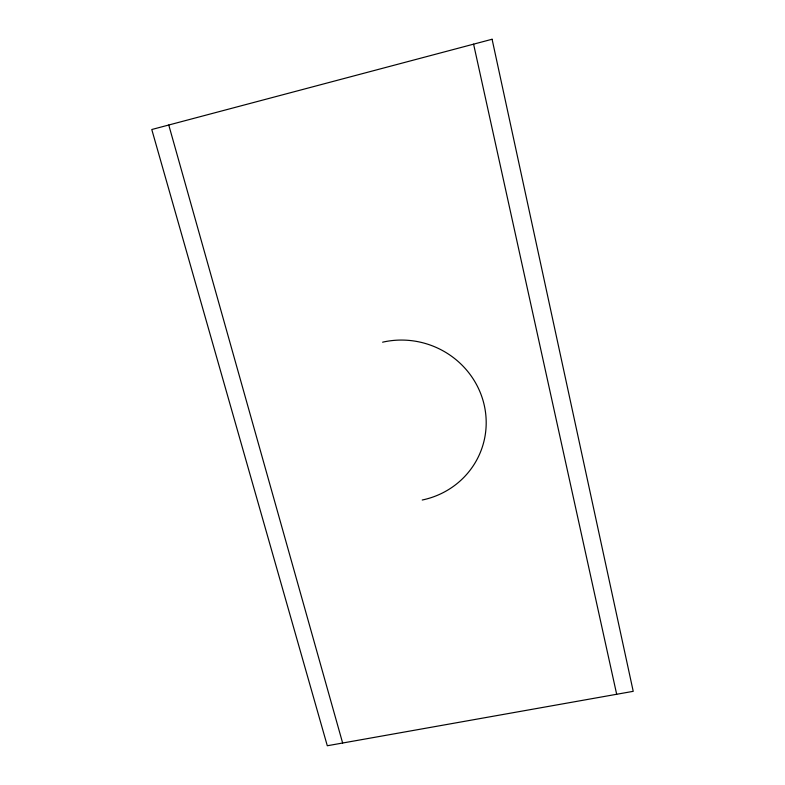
<?xml version="1.0" encoding="UTF-8"?>
<svg xmlns="http://www.w3.org/2000/svg" width="785" height="785" viewBox="0 0 785 785"><rect width="100%" height="100%" fill="white"/><g stroke="black" fill="none" stroke-linecap="round" stroke-linejoin="round"><path stroke-width="1.18" d="M168.765 125.011L342.643 743.022M473.59 44.156L616.676 694.274M382.599 342.191A83.269 80.521 20.3 0 1 483.796 403.323A83.269 80.521 20.3 0 1 422.232 500.016M492.087 39.25L151.78 129.515L327.296 745.75L633.22 691.33L492.087 39.25"/></g></svg>
